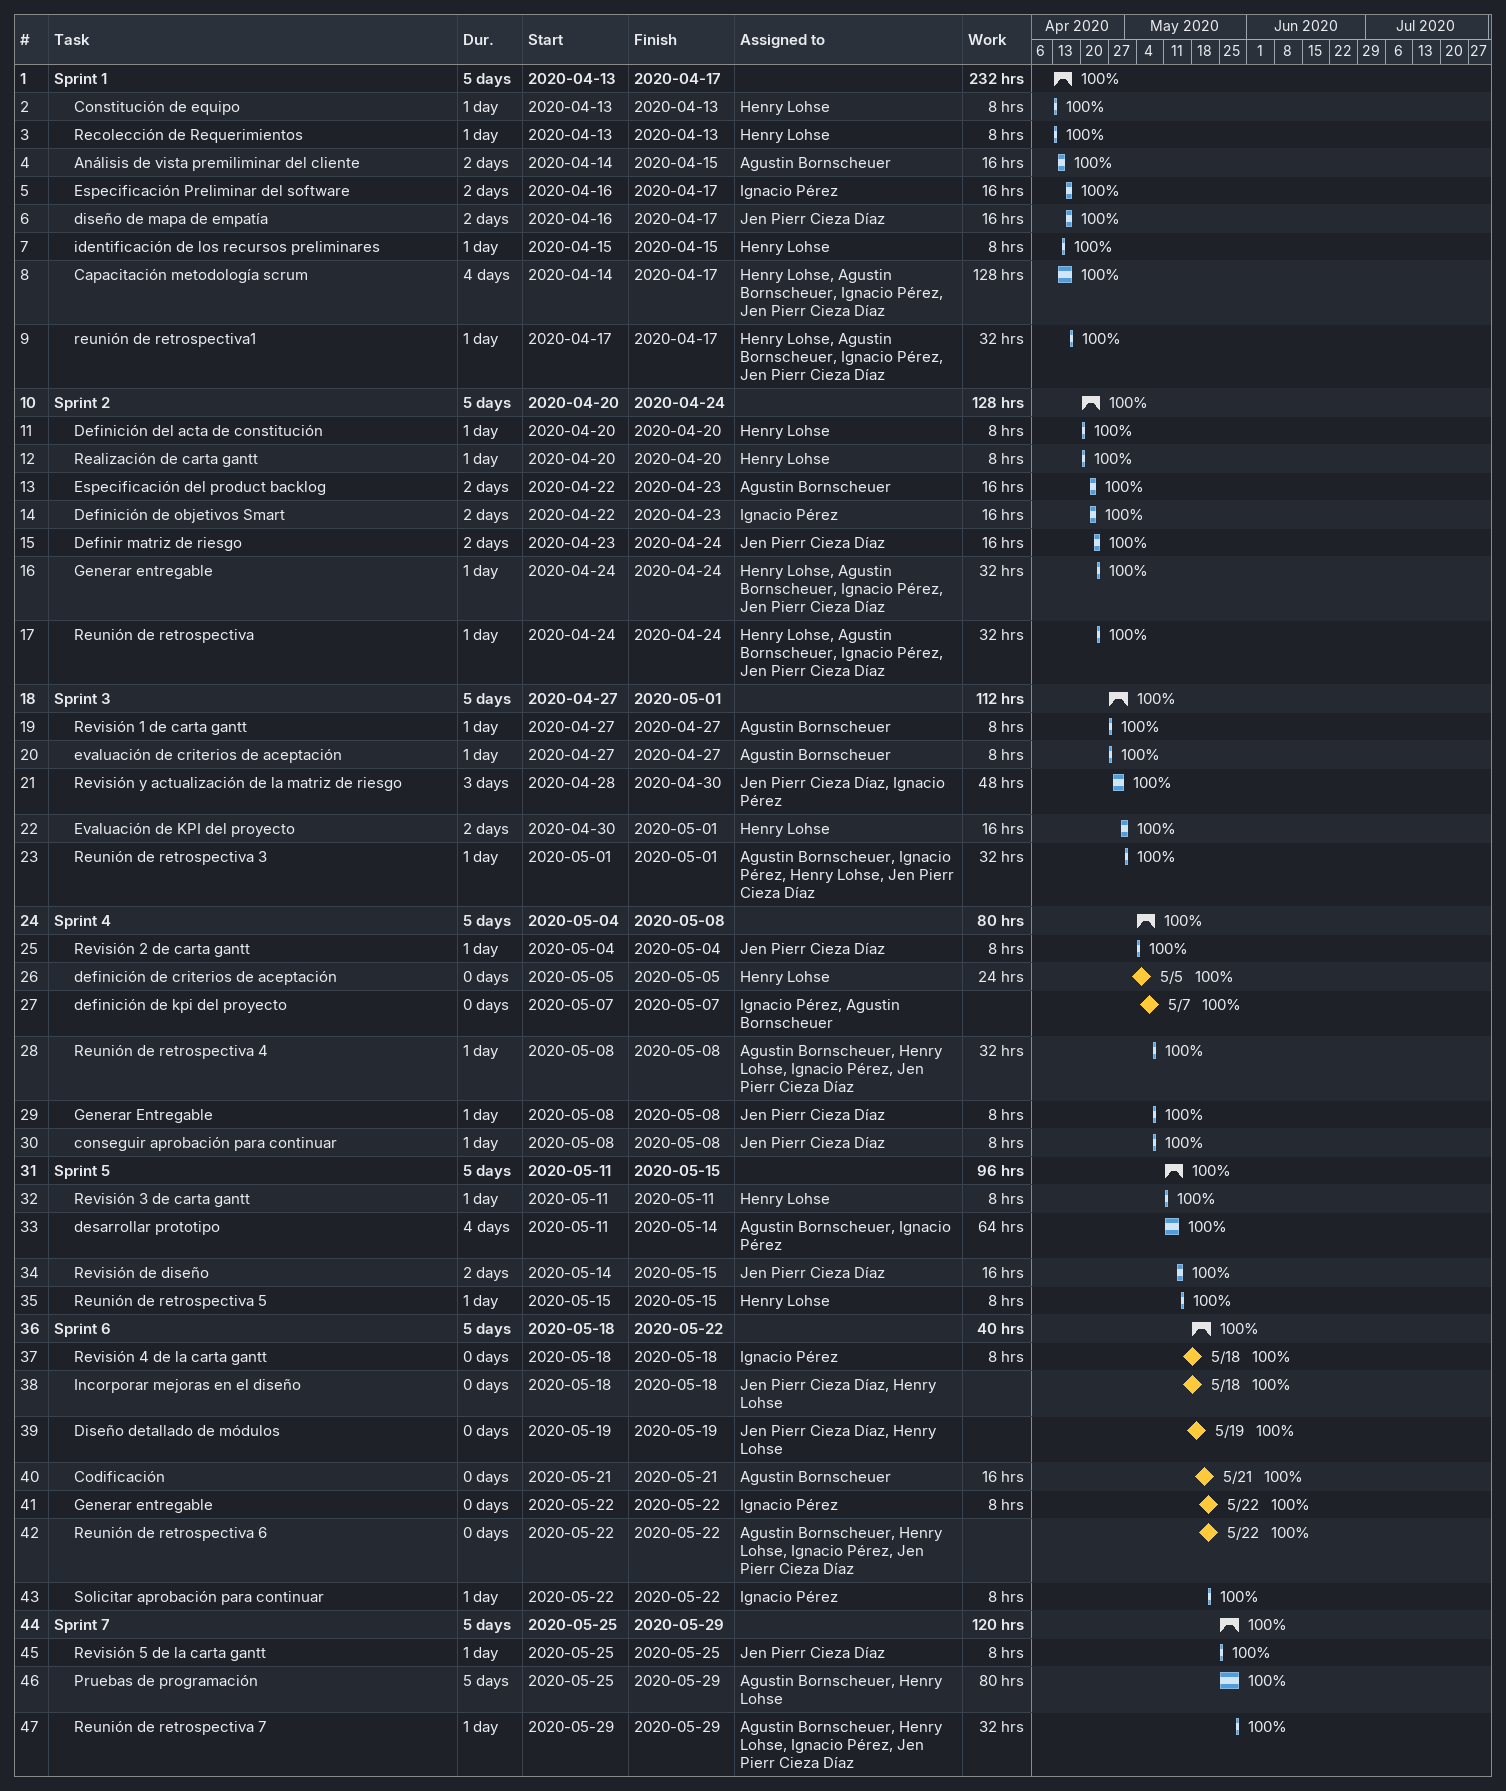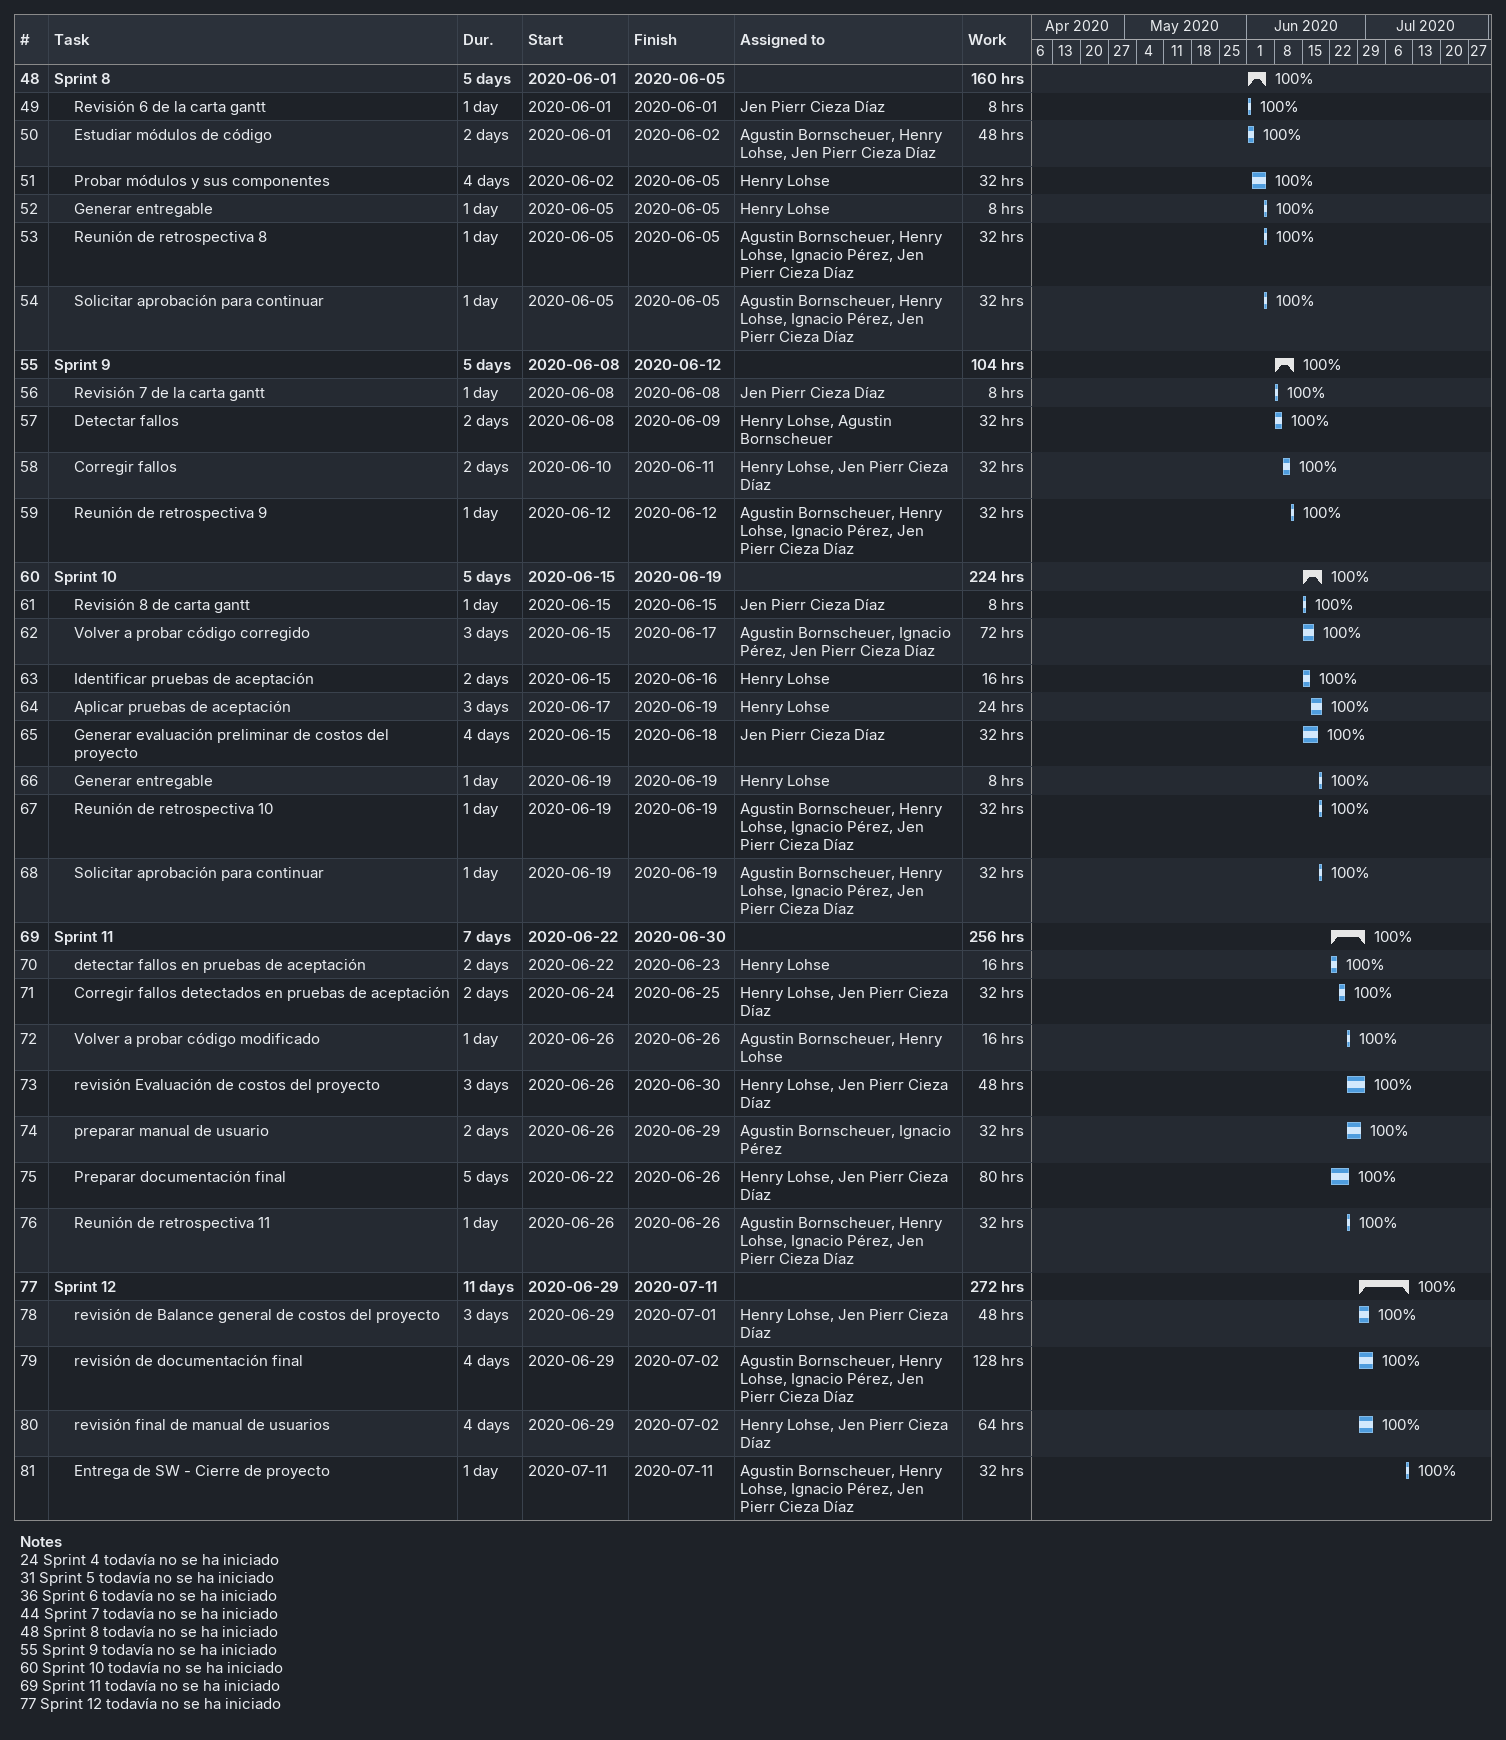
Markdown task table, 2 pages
| ID | Level | Task | Duration | Start | Finish | Resources | % complete | Work (h) |
|---|---|---|---|---|---|---|---|---|
| 1 | 1 | **Sprint 1** | 5d | 2020-04-13 | 2020-04-17 |  | 100 | 232 |
| 2 | 2 | Constitución de equipo | 1d | 2020-04-13 | 2020-04-13 | Henry Lohse | 100 | 8 |
| 3 | 2 | Recolección de Requerimientos | 1d | 2020-04-13 | 2020-04-13 | Henry Lohse | 100 | 8 |
| 4 | 2 | Análisis de vista premiliminar del cliente | 2d | 2020-04-14 | 2020-04-15 | Agustin Bornscheuer | 100 | 16 |
| 5 | 2 | Especificación Preliminar del software | 2d | 2020-04-16 | 2020-04-17 | Ignacio Pérez | 100 | 16 |
| 6 | 2 | diseño de mapa de empatía | 2d | 2020-04-16 | 2020-04-17 | Jen Pierr Cieza Díaz | 100 | 16 |
| 7 | 2 | identificación de los recursos preliminares | 1d | 2020-04-15 | 2020-04-15 | Henry Lohse | 100 | 8 |
| 8 | 2 | Capacitación metodología scrum | 4d | 2020-04-14 | 2020-04-17 | Henry Lohse, Agustin Bornscheuer, Ignacio Pérez, Jen Pierr Cieza Díaz | 100 | 128 |
| 9 | 2 | reunión de retrospectiva1 | 1d | 2020-04-17 | 2020-04-17 | Henry Lohse, Agustin Bornscheuer, Ignacio Pérez, Jen Pierr Cieza Díaz | 100 | 32 |
| 10 | 1 | **Sprint 2** | 5d | 2020-04-20 | 2020-04-24 |  | 100 | 128 |
| 11 | 2 | Definición del acta de constitución | 1d | 2020-04-20 | 2020-04-20 | Henry Lohse | 100 | 8 |
| 12 | 2 | Realización de carta gantt | 1d | 2020-04-20 | 2020-04-20 | Henry Lohse | 100 | 8 |
| 13 | 2 | Especificación del product backlog | 2d | 2020-04-22 | 2020-04-23 | Agustin Bornscheuer | 100 | 16 |
| 14 | 2 | Definición de objetivos Smart | 2d | 2020-04-22 | 2020-04-23 | Ignacio Pérez | 100 | 16 |
| 15 | 2 | Definir matriz de riesgo | 2d | 2020-04-23 | 2020-04-24 | Jen Pierr Cieza Díaz | 100 | 16 |
| 16 | 2 | Generar entregable | 1d | 2020-04-24 | 2020-04-24 | Henry Lohse, Agustin Bornscheuer, Ignacio Pérez, Jen Pierr Cieza Díaz | 100 | 32 |
| 17 | 2 | Reunión de retrospectiva | 1d | 2020-04-24 | 2020-04-24 | Henry Lohse, Agustin Bornscheuer, Ignacio Pérez, Jen Pierr Cieza Díaz | 100 | 32 |
| 18 | 1 | **Sprint 3** | 5d | 2020-04-27 | 2020-05-01 |  | 100 | 112 |
| 19 | 2 | Revisión 1 de carta gantt | 1d | 2020-04-27 | 2020-04-27 | Agustin Bornscheuer | 100 | 8 |
| 20 | 2 | evaluación de criterios de aceptación | 1d | 2020-04-27 | 2020-04-27 | Agustin Bornscheuer | 100 | 8 |
| 21 | 2 | Revisión y actualización de la matriz de riesgo | 3d | 2020-04-28 | 2020-04-30 | Jen Pierr Cieza Díaz, Ignacio Pérez | 100 | 48 |
| 22 | 2 | Evaluación de KPI del proyecto | 2d | 2020-04-30 | 2020-05-01 | Henry Lohse | 100 | 16 |
| 23 | 2 | Reunión de retrospectiva 3 | 1d | 2020-05-01 | 2020-05-01 | Agustin Bornscheuer, Ignacio Pérez, Henry Lohse, Jen Pierr Cieza Díaz | 100 | 32 |
| 24 | 1 | **Sprint 4** | 5d | 2020-05-04 | 2020-05-08 |  | 100 | 80 |
| 25 | 2 | Revisión 2 de carta gantt | 1d | 2020-05-04 | 2020-05-04 | Jen Pierr Cieza Díaz | 100 | 8 |
| 26 | 2 | definición de criterios de aceptación | 0d | 2020-05-05 | 2020-05-05 | Henry Lohse | 100 | 24 |
| 27 | 2 | definición de kpi del proyecto | 0d | 2020-05-07 | 2020-05-07 | Ignacio Pérez, Agustin Bornscheuer | 100 |  |
| 28 | 2 | Reunión de retrospectiva 4 | 1d | 2020-05-08 | 2020-05-08 | Agustin Bornscheuer, Henry Lohse, Ignacio Pérez, Jen Pierr Cieza Díaz | 100 | 32 |
| 29 | 2 | Generar Entregable | 1d | 2020-05-08 | 2020-05-08 | Jen Pierr Cieza Díaz | 100 | 8 |
| 30 | 2 | conseguir aprobación para continuar | 1d | 2020-05-08 | 2020-05-08 | Jen Pierr Cieza Díaz | 100 | 8 |
| 31 | 1 | **Sprint 5** | 5d | 2020-05-11 | 2020-05-15 |  | 100 | 96 |
| 32 | 2 | Revisión 3 de carta gantt | 1d | 2020-05-11 | 2020-05-11 | Henry Lohse | 100 | 8 |
| 33 | 2 | desarrollar prototipo | 4d | 2020-05-11 | 2020-05-14 | Agustin Bornscheuer, Ignacio Pérez | 100 | 64 |
| 34 | 2 | Revisión de diseño | 2d | 2020-05-14 | 2020-05-15 | Jen Pierr Cieza Díaz | 100 | 16 |
| 35 | 2 | Reunión de retrospectiva 5 | 1d | 2020-05-15 | 2020-05-15 | Henry Lohse | 100 | 8 |
| 36 | 1 | **Sprint 6** | 5d | 2020-05-18 | 2020-05-22 |  | 100 | 40 |
| 37 | 2 | Revisión 4 de la carta gantt | 0d | 2020-05-18 | 2020-05-18 | Ignacio Pérez | 100 | 8 |
| 38 | 2 | Incorporar mejoras en el diseño | 0d | 2020-05-18 | 2020-05-18 | Jen Pierr Cieza Díaz, Henry Lohse | 100 |  |
| 39 | 2 | Diseño detallado de módulos | 0d | 2020-05-19 | 2020-05-19 | Jen Pierr Cieza Díaz, Henry Lohse | 100 |  |
| 40 | 2 | Codificación | 0d | 2020-05-21 | 2020-05-21 | Agustin Bornscheuer | 100 | 16 |
| 41 | 2 | Generar entregable | 0d | 2020-05-22 | 2020-05-22 | Ignacio Pérez | 100 | 8 |
| 42 | 2 | Reunión de retrospectiva 6 | 0d | 2020-05-22 | 2020-05-22 | Agustin Bornscheuer, Henry Lohse, Ignacio Pérez, Jen Pierr Cieza Díaz | 100 |  |
| 43 | 2 | Solicitar aprobación para continuar | 1d | 2020-05-22 | 2020-05-22 | Ignacio Pérez | 100 | 8 |
| 44 | 1 | **Sprint 7** | 5d | 2020-05-25 | 2020-05-29 |  | 100 | 120 |
| 45 | 2 | Revisión 5 de la carta gantt | 1d | 2020-05-25 | 2020-05-25 | Jen Pierr Cieza Díaz | 100 | 8 |
| 46 | 2 | Pruebas de programación | 5d | 2020-05-25 | 2020-05-29 | Agustin Bornscheuer, Henry Lohse | 100 | 80 |
| 47 | 2 | Reunión de retrospectiva 7 | 1d | 2020-05-29 | 2020-05-29 | Agustin Bornscheuer, Henry Lohse, Ignacio Pérez, Jen Pierr Cieza Díaz | 100 | 32 |
| 48 | 1 | **Sprint 8** | 5d | 2020-06-01 | 2020-06-05 |  | 100 | 160 |
| 49 | 2 | Revisión 6 de la carta gantt | 1d | 2020-06-01 | 2020-06-01 | Jen Pierr Cieza Díaz | 100 | 8 |
| 50 | 2 | Estudiar módulos de código | 2d | 2020-06-01 | 2020-06-02 | Agustin Bornscheuer, Henry Lohse, Jen Pierr Cieza Díaz | 100 | 48 |
| 51 | 2 | Probar módulos y sus componentes | 4d | 2020-06-02 | 2020-06-05 | Henry Lohse | 100 | 32 |
| 52 | 2 | Generar entregable | 1d | 2020-06-05 | 2020-06-05 | Henry Lohse | 100 | 8 |
| 53 | 2 | Reunión de retrospectiva 8 | 1d | 2020-06-05 | 2020-06-05 | Agustin Bornscheuer, Henry Lohse, Ignacio Pérez, Jen Pierr Cieza Díaz | 100 | 32 |
| 54 | 2 | Solicitar aprobación para continuar | 1d | 2020-06-05 | 2020-06-05 | Agustin Bornscheuer, Henry Lohse, Ignacio Pérez, Jen Pierr Cieza Díaz | 100 | 32 |
| 55 | 1 | **Sprint 9** | 5d | 2020-06-08 | 2020-06-12 |  | 100 | 104 |
| 56 | 2 | Revisión 7 de la carta gantt | 1d | 2020-06-08 | 2020-06-08 | Jen Pierr Cieza Díaz | 100 | 8 |
| 57 | 2 | Detectar fallos | 2d | 2020-06-08 | 2020-06-09 | Henry Lohse, Agustin Bornscheuer | 100 | 32 |
| 58 | 2 | Corregir fallos | 2d | 2020-06-10 | 2020-06-11 | Henry Lohse, Jen Pierr Cieza Díaz | 100 | 32 |
| 59 | 2 | Reunión de retrospectiva 9 | 1d | 2020-06-12 | 2020-06-12 | Agustin Bornscheuer, Henry Lohse, Ignacio Pérez, Jen Pierr Cieza Díaz | 100 | 32 |
| 60 | 1 | **Sprint 10** | 5d | 2020-06-15 | 2020-06-19 |  | 100 | 224 |
| 61 | 2 | Revisión 8 de carta gantt | 1d | 2020-06-15 | 2020-06-15 | Jen Pierr Cieza Díaz | 100 | 8 |
| 62 | 2 | Volver a probar código corregido | 3d | 2020-06-15 | 2020-06-17 | Agustin Bornscheuer, Ignacio Pérez, Jen Pierr Cieza Díaz | 100 | 72 |
| 63 | 2 | Identificar pruebas de aceptación | 2d | 2020-06-15 | 2020-06-16 | Henry Lohse | 100 | 16 |
| 64 | 2 | Aplicar pruebas de aceptación | 3d | 2020-06-17 | 2020-06-19 | Henry Lohse | 100 | 24 |
| 65 | 2 | Generar evaluación preliminar de costos del proyecto | 4d | 2020-06-15 | 2020-06-18 | Jen Pierr Cieza Díaz | 100 | 32 |
| 66 | 2 | Generar entregable | 1d | 2020-06-19 | 2020-06-19 | Henry Lohse | 100 | 8 |
| 67 | 2 | Reunión de retrospectiva 10 | 1d | 2020-06-19 | 2020-06-19 | Agustin Bornscheuer, Henry Lohse, Ignacio Pérez, Jen Pierr Cieza Díaz | 100 | 32 |
| 68 | 2 | Solicitar aprobación para continuar | 1d | 2020-06-19 | 2020-06-19 | Agustin Bornscheuer, Henry Lohse, Ignacio Pérez, Jen Pierr Cieza Díaz | 100 | 32 |
| 69 | 1 | **Sprint 11** | 7d | 2020-06-22 | 2020-06-30 |  | 100 | 256 |
| 70 | 2 | detectar fallos en pruebas de aceptación | 2d | 2020-06-22 | 2020-06-23 | Henry Lohse | 100 | 16 |
| 71 | 2 | Corregir fallos detectados en pruebas de aceptación | 2d | 2020-06-24 | 2020-06-25 | Henry Lohse, Jen Pierr Cieza Díaz | 100 | 32 |
| 72 | 2 | Volver a probar código modificado | 1d | 2020-06-26 | 2020-06-26 | Agustin Bornscheuer, Henry Lohse | 100 | 16 |
| 73 | 2 | revisión Evaluación de costos del proyecto | 3d | 2020-06-26 | 2020-06-30 | Henry Lohse, Jen Pierr Cieza Díaz | 100 | 48 |
| 74 | 2 | preparar manual de usuario | 2d | 2020-06-26 | 2020-06-29 | Agustin Bornscheuer, Ignacio Pérez | 100 | 32 |
| 75 | 2 | Preparar documentación final | 5d | 2020-06-22 | 2020-06-26 | Henry Lohse, Jen Pierr Cieza Díaz | 100 | 80 |
| 76 | 2 | Reunión de retrospectiva 11 | 1d | 2020-06-26 | 2020-06-26 | Agustin Bornscheuer, Henry Lohse, Ignacio Pérez, Jen Pierr Cieza Díaz | 100 | 32 |
| 77 | 1 | **Sprint 12** | 11d | 2020-06-29 | 2020-07-11 |  | 100 | 272 |
| 78 | 2 | revisión de Balance general de costos del proyecto | 3d | 2020-06-29 | 2020-07-01 | Henry Lohse, Jen Pierr Cieza Díaz | 100 | 48 |
| 79 | 2 | revisión de documentación final | 4d | 2020-06-29 | 2020-07-02 | Agustin Bornscheuer, Henry Lohse, Ignacio Pérez, Jen Pierr Cieza Díaz | 100 | 128 |
| 80 | 2 | revisión final de manual de usuarios | 4d | 2020-06-29 | 2020-07-02 | Henry Lohse, Jen Pierr Cieza Díaz | 100 | 64 |
| 81 | 2 | Entrega de SW - Cierre de proyecto | 1d | 2020-07-11 | 2020-07-11 | Agustin Bornscheuer, Henry Lohse, Ignacio Pérez, Jen Pierr Cieza Díaz | 100 | 32 |

Notes
- 24: Sprint 4 todavía no se ha iniciado
- 31: Sprint 5 todavía no se ha iniciado
- 36: Sprint 6 todavía no se ha iniciado
- 44: Sprint 7 todavía no se ha iniciado
- 48: Sprint 8 todavía no se ha iniciado
- 55: Sprint 9 todavía no se ha iniciado
- 60: Sprint 10 todavía no se ha iniciado
- 69: Sprint 11 todavía no se ha iniciado
- 77: Sprint 12 todavía no se ha iniciado
